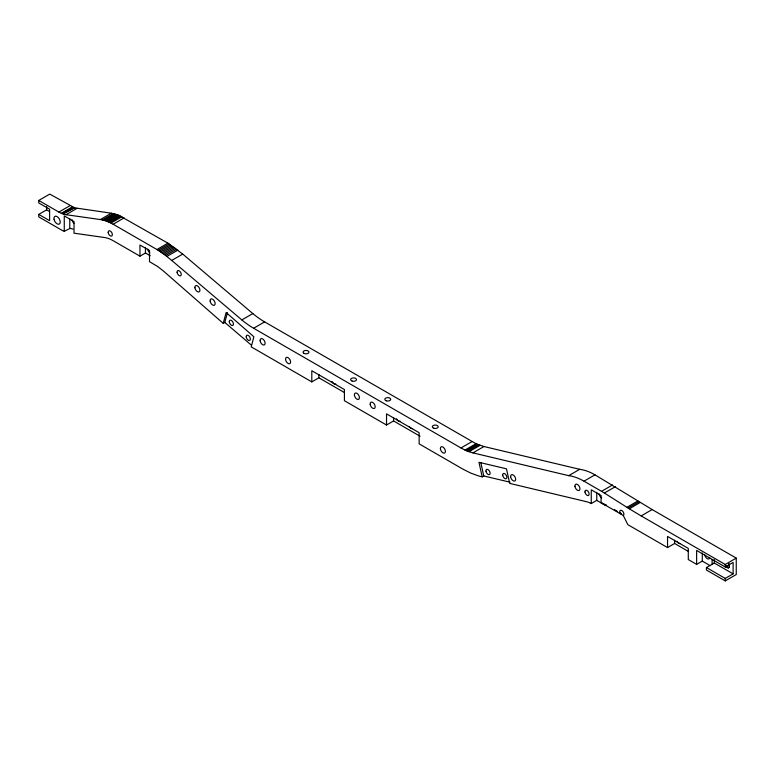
<?xml version="1.0" encoding="UTF-8"?>
<svg xmlns="http://www.w3.org/2000/svg" width="775" height="775" viewBox="0 0 775 775"><rect width="100%" height="100%" fill="white"/><g stroke="black" fill="none" stroke-linecap="round" stroke-linejoin="round"><path stroke-width="1.16" d="M150.224 255.74L145.458 252.989L139.955 256.167L139.955 245.007L149.498 250.509L149.498 261.669L157.587 266.474L163.06 270.707L223.219 323.359L226.135 312.509L253.909 336.805L251.216 346.861L311.802 381.891L318.874 377.803L344.352 392.518M223.219 323.359L224.798 322.448L227.414 312.683M72.966 229.08A30.022 17.331 60 0 1 70.273 228.325L64.228 231.289A30.022 17.331 60 0 1 60.905 229.671L38.75 216.884L38.75 214.394L49.61 220.662L49.61 209.211L38.75 202.943L38.75 200.454L49.755 194.108L74.691 207.836L111.329 213.203L118.701 215.237L167.933 243.176L182.735 254.084L252.834 313.575A75.979 43.865 60 0 0 264.633 321.896L476.015 443.717L483.949 446.526L579.71 469.311A59.811 34.536 60 0 1 594.987 474.843L652.153 509.562L736.25 558.116L736.25 574.546L725.245 580.892L706.451 570.042L706.451 567.552L714.308 563.018L733.111 573.868L733.111 562.417L725.245 566.961L696.628 550.434L696.628 564.374L702.286 561.1L710.142 565.643M38.75 214.394L46.607 209.86L49.571 211.565M38.75 200.454L58.881 212.079L69.876 205.733M58.881 212.079L61.303 213.309L72.308 206.964M61.303 213.309L61.903 213.561L72.908 207.216M61.903 213.561L73.509 207.448M62.504 213.793L74.1 207.652M63.104 214.007L74.691 207.836M63.695 214.191L66.011 214.694L77.016 208.349M66.011 214.694L100.324 219.557L111.329 213.203M100.324 219.557L102.387 219.935L113.392 213.58M102.387 219.935L103.433 220.178L114.438 213.832M103.433 220.178L104.489 220.468L115.494 214.123M104.489 220.468L105.555 220.807L116.56 214.452M105.555 220.807L106.63 221.175L117.626 214.82M106.63 221.175L107.706 221.592L118.701 215.237M107.706 221.592L108.781 222.047L119.786 215.692M108.781 222.047L109.866 222.541L120.871 216.186M109.866 222.541L110.961 223.074L121.956 216.719M110.961 223.074L113.14 224.256L124.136 217.901M113.14 224.256L156.938 249.521L167.933 243.176M156.938 249.521L158.178 250.315L169.182 243.97M158.178 250.315L159.427 251.129L170.422 244.784M159.427 251.129L160.667 251.972L171.672 245.617M160.667 251.972L161.907 252.824L172.912 246.479M161.907 252.824L163.147 253.706L174.142 247.361M163.147 253.706L164.387 254.607L175.382 248.252M164.387 254.607L165.618 255.527L176.613 249.182M165.618 255.527L166.848 256.467L177.843 250.122M166.848 256.467L171.73 260.429L182.735 254.084M171.73 260.429L241.829 319.92L252.834 313.575M241.829 319.92A75.979 43.865 60 0 0 253.628 328.251L264.633 321.896M311.802 381.891L311.802 370.731L344.42 389.554L344.42 400.714L386.531 425.029L393.603 420.951L420.098 436.248M253.628 328.251L460.97 447.96L471.975 441.605M460.97 447.96L465.01 450.072L476.015 443.717M465.01 450.072L466.017 450.527L477.022 444.172M466.017 450.527L467.015 450.953L478.02 444.598M467.015 450.953L468.022 451.35L479.018 444.995M468.022 451.35L469.011 451.709L480.016 445.363M469.011 451.709L472.944 452.881L483.949 446.526M386.531 425.029L386.531 413.869L419.139 432.702L419.139 443.862L462.791 469.059L470.551 473.002L478.194 475.821L482.195 476.867L483.765 475.957L510.134 482.224M472.944 452.881L568.705 475.666L579.71 469.311M568.705 475.666A59.811 34.536 60 0 1 583.992 481.188L594.987 474.843M583.992 481.188L601.545 491.321L612.541 484.976M601.545 491.321L604.364 493.026L615.369 486.681M591.257 503.556L596.76 500.379L605.847 505.61L606.583 505.213L601.08 502.694L601.08 495.487L591.257 489.819L591.257 503.556L590.831 503.333A35.989 20.78 60 0 0 587.324 501.89L509.708 483.397L506.472 468.827L478.96 462.287L482.195 476.867M604.364 493.026L626.917 507.305L637.922 500.95M626.917 507.305L628.108 508.051L639.104 501.696M628.108 508.051L629.29 508.797L640.295 502.442M629.29 508.797L641.148 515.917L652.153 509.562M601.08 502.694L623.236 515.443L627.837 524.656L667.546 547.576L674.618 543.488L688.093 551.277M641.148 515.917L725.245 564.471L736.25 558.116M706.451 567.552L725.245 578.412L733.111 573.868M614.439 509.659L617.462 511.403M619.487 512.575L621.502 513.738M696.628 564.374L688.287 559.55L688.287 548.409L667.546 536.436L667.546 547.576M139.955 256.167L113.208 240.725A35.727 20.625 60 0 0 105.293 237.625L74.013 233.188L74.013 221.543L64.267 215.915L64.267 231.308M250.993 344.836L224.798 322.448M480.781 462.501L483.765 475.957M725.245 564.471L725.245 566.961M725.245 578.412L725.245 580.892M714.308 559.579L714.308 563.018M712.109 559.705L712.109 564.287M702.286 552.972L702.286 561.1M674.618 540.146L674.618 543.488M596.76 492.367L596.76 500.379M393.603 417.599L393.603 420.951M318.874 374.461L318.874 377.803M145.458 247.409L145.458 252.989M69.769 218.666L69.769 228.141M46.607 206.421L46.607 209.86M728.529 568.007A7.779 4.495 60 0 1 726.611 565.798M728.81 563.9A3.555 2.054 60 0 1 728.703 567.513A3.555 2.054 60 0 1 725.555 566.302M679.956 543.556A3.555 2.054 60 0 1 676.924 541.347M620.349 513.815A2.945 1.705 60 0 1 620.349 510.415A2.945 1.705 60 0 1 623.294 512.12A2.945 1.705 60 0 1 623.294 515.52M335.817 384.012A3.555 2.054 60 0 1 332.049 381.552M412.581 428.585A3.555 2.054 60 0 1 409.52 426.812M400.258 421.213A3.555 2.054 60 0 1 396.48 418.752M73.916 223.374A3.555 2.054 60 0 1 72.133 219.858M149.895 252.844A3.555 2.054 60 0 1 147.734 249.095M709.716 557.564A3.555 2.054 60 0 1 707.226 558.649A3.555 2.054 60 0 1 704.727 554.677M728.965 563.803A3.555 2.054 60 0 1 728.858 567.426A3.555 2.054 60 0 1 725.71 566.205M601.671 497.889A3.555 2.054 60 0 1 599.172 493.917M352.092 381.067A2.945 1.705 0 0 0 356.51 379.595A2.945 1.705 0 0 0 352.092 378.123A2.945 1.705 0 0 0 352.092 381.067M386.279 400.801A2.945 1.705 0 0 0 390.697 399.328A2.945 1.705 0 0 0 386.279 397.856A2.945 1.705 0 0 0 386.279 400.801M433.787 428.236A2.945 1.705 0 0 0 438.204 426.763A2.945 1.705 0 0 0 433.787 425.291A2.945 1.705 0 0 0 433.787 428.236M303.916 353.332A2.945 1.705 0 0 0 308.847 352.577A2.945 1.705 0 0 0 305.234 350.494A2.945 1.705 0 0 0 303.916 353.332M502.723 475.308A2.945 1.705 60 0 0 506.085 478.747A2.945 1.705 60 0 0 505.533 474.31A2.945 1.705 60 0 0 502.723 475.308M485.983 471.19A2.945 1.705 60 0 0 489.345 474.629A2.945 1.705 60 0 0 488.793 470.202A2.945 1.705 60 0 0 485.983 471.19M584.97 491.999A2.945 1.705 60 0 0 588.303 495.525A2.945 1.705 60 0 0 587.828 491.118A2.945 1.705 60 0 0 584.97 491.999M574.943 486.283A3.555 2.054 60 0 0 578.964 490.527A3.555 2.054 60 0 0 578.402 485.218A3.555 2.054 60 0 0 574.943 486.283M510.667 476.877A3.555 2.054 60 0 0 514.736 481.033A3.555 2.054 60 0 0 514.058 475.676A3.555 2.054 60 0 0 510.667 476.877M108.209 232.558A2.945 1.705 60 0 0 111.542 236.075A2.945 1.705 60 0 0 111.077 231.677A2.945 1.705 60 0 0 108.209 232.558M177.107 272.335A2.945 1.705 60 0 0 180.439 275.852A2.945 1.705 60 0 0 179.974 271.453A2.945 1.705 60 0 0 177.107 272.335M194.922 287.777A3.555 2.054 60 0 0 199.001 291.913A3.555 2.054 60 0 0 198.293 286.547A3.555 2.054 60 0 0 194.922 287.777M210.132 301.155A3.555 2.054 60 0 0 214.21 305.282A3.555 2.054 60 0 0 213.503 299.915A3.555 2.054 60 0 0 210.132 301.155M260.119 340.729A3.555 2.054 60 0 0 264.149 344.972A3.555 2.054 60 0 0 263.577 339.663A3.555 2.054 60 0 0 260.119 340.729M370.179 404.269A3.555 2.054 60 0 0 374.199 408.512A3.555 2.054 60 0 0 373.637 403.203A3.555 2.054 60 0 0 370.179 404.269M354.417 395.163A3.555 2.054 60 0 0 358.438 399.416A3.555 2.054 60 0 0 357.876 394.097A3.555 2.054 60 0 0 354.417 395.163M285.578 359.474A3.555 2.054 60 0 0 289.608 363.717A3.555 2.054 60 0 0 289.036 358.408A3.555 2.054 60 0 0 285.578 359.474M440.413 448.861A3.555 2.054 60 0 0 444.433 453.104A3.555 2.054 60 0 0 443.872 447.795A3.555 2.054 60 0 0 440.413 448.861M54.027 219.267A4.447 2.567 60 0 0 59.239 224.101A4.447 2.567 60 0 0 57.999 217.262A4.447 2.567 60 0 0 54.027 219.267M246.227 336.951A2.945 1.705 60 0 0 249.56 340.467A2.945 1.705 60 0 0 249.085 336.069A2.945 1.705 60 0 0 246.227 336.951M229.303 321.945A2.945 1.705 60 0 0 232.636 325.461A2.945 1.705 60 0 0 232.161 321.063A2.945 1.705 60 0 0 229.303 321.945"/></g></svg>
